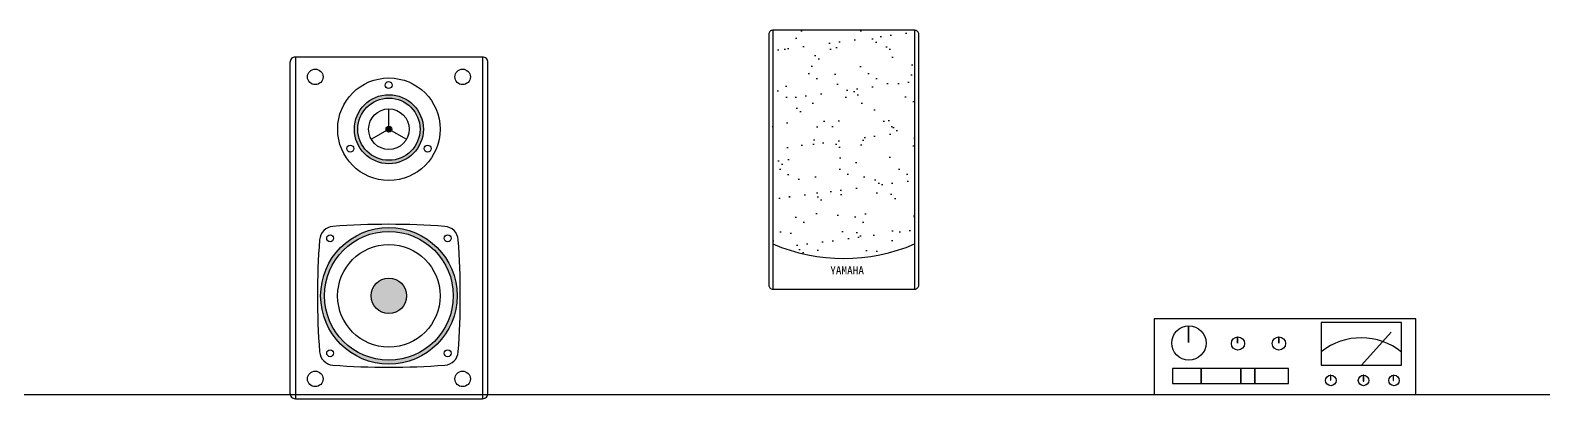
# Model space of a CAD drawing. Header units: inches. Extents: x 11.8 to 54.3, y 10.8 to 35.6.
# Drawn here: x 22.857 to 25.237, y 28.992 to 29.571 of the extents above; entities that cross this region are included whole.
import ezdxf

# ---------------------------------------------------------------- set-up
doc = ezdxf.new("R2010")
doc.units = ezdxf.units.IN
doc.header["$MEASUREMENT"] = 0
for name, color, linetype in [('02', 2, 'Continuous'), ('1', 1, 'Continuous'), ('8', 8, 'Continuous')]:
    doc.layers.add(name, color=color, linetype=linetype)
doc.styles.add('ROMANS', font='SimSun.ttf', dxfattribs={"height": 150})

msp = doc.modelspace()

# ---------------------------------------------------------------- hatches: boundary and pattern name
at = {"layer": '8'}
h = msp.add_hatch(dxfattribs=at)
h.set_pattern_fill('AR-SAND,_O', color=256, scale=0.03)
h.set_pattern_definition([(37.5, (-5.07906, 102.0611), (-0.0018898, 0.057804713), [0, -0.0456, 0, -0.051, 0, -0.04875]), (7.5, (-5.07906, 102.0611), (0.0530933, 0.08466438), [0, -0.0246, 0, -0.0411, 0, -0.01575]), (327.5, (-5.11596, 102.0611), (0.093424256, 0.00016977), [0, -0.015, 0, -0.054, 0, -0.0705]), (317.5, (-5.11596, 102.0611), (0.0901838, 0.02633027), [0, -0.0075, 0, -0.0354, 0, -0.0405])])
h.paths.add_polyline_path([(24.0249, 29.235, 0.20473), (24.2477, 29.235), (24.2477, 29.5707), (24.0249, 29.5707)])
h = msp.add_hatch(color=256, dxfattribs=at)
h.dxf.hatch_style = 1
h.paths.add_polyline_path([(23.4755, 29.4153, 1), (23.367, 29.4153, 1)])
h.paths.add_polyline_path([(23.4701, 29.4153, -1), (23.3724, 29.4153, -1)], flags=16)
h.paths.add_polyline_path([(23.4531, 29.4153, -1), (23.3894, 29.4153, -1)], flags=0)
h.paths.add_polyline_path([(23.4258, 29.4153, -1), (23.4167, 29.4153, -1)], flags=0)
h = msp.add_hatch(color=256, dxfattribs=at)
edge = h.paths.add_edge_path()
edge.add_arc((23.4212, 29.4153), 0.00451, 0, 360)
h = msp.add_hatch(color=256, dxfattribs=at)
h.dxf.hatch_style = 1
h.paths.add_polyline_path([(23.3139, 29.1536, 1), (23.5286, 29.1536, 1)])
h.paths.add_polyline_path([(23.5225, 29.1536, -1), (23.32, 29.1536, -1)], flags=16)
h.paths.add_polyline_path([(23.5018, 29.1536, -1), (23.3406, 29.1536, -1)], flags=0)
h.paths.add_polyline_path([(23.4492, 29.1536, -1), (23.3933, 29.1536, -1)], flags=0)
h = msp.add_hatch(color=256, dxfattribs=at)
h.dxf.hatch_style = 1
edge = h.paths.add_edge_path()
edge.add_arc((23.4212, 29.1536), 0.0279, 0, 360)

# ---------------------------------------------------------------- linework, layer by layer
at = {"layer": '02'}
for p, q in [((24.0249, 29.5707, -0.2375), (24.0249, 29.1641, -0.2375)), ((24.2477, 29.5707, -0.2375), (24.2477, 29.1641, -0.2375)), ((23.2742, 29.5287), (23.2742, 28.9919)), ((23.5683, 29.5287), (23.5683, 28.9919)), ((23.4212, 29.4153), (23.4212, 29.4472)), ((23.4212, 29.4153), (23.3937, 29.3994)), ((23.4212, 29.4153), (23.4488, 29.3994))]:
    msp.add_line(p, q, dxfattribs=at)
at = {"layer": '02', "elevation": -0.2375}
msp.add_lwpolyline([(24.0249, 29.1641), (24.2477, 29.1641, 0.414214), (24.2542, 29.1706), (24.2542, 29.5642, 0.414214), (24.2477, 29.5707), (24.0249, 29.5707, 0.414214), (24.0184, 29.5642), (24.0184, 29.1706, 0.414214)], format="xyb", close=True, dxfattribs=at)
at = {"layer": '02'}
msp.add_lwpolyline([(23.2742, 28.9919), (23.5683, 28.9919, 0.414214), (23.5769, 29.0005), (23.5769, 29.5201, 0.414214), (23.5683, 29.5287), (23.2742, 29.5287, 0.414214), (23.2656, 29.5201), (23.2656, 29.0005, 0.414214)], format="xyb", close=True, dxfattribs=at)
for centre, radius in [((23.3054, 29.4975), 0.0122), ((23.5371, 29.4975), 0.0122), ((23.4212, 29.4153), 0.0805), ((23.4207, 29.4847), 0.00543), ((23.4212, 29.4153), 0.0542), ((23.4212, 29.4153), 0.0489), ((23.4212, 29.4153), 0.0319), ((23.4212, 29.4153), 0.00451), ((23.3604, 29.3849), 0.00543), ((23.4821, 29.3849), 0.00543), ((23.4212, 29.1536), 0.1073), ((23.4212, 29.1536), 0.1012), ((23.3288, 29.2439), 0.00543), ((23.5136, 29.2439), 0.00543), ((23.4212, 29.1536), 0.0806), ((23.4212, 29.1536), 0.0279), ((23.3288, 29.0634), 0.00543), ((23.5136, 29.0634), 0.00543), ((23.3054, 29.0231), 0.0122), ((23.5371, 29.0231), 0.0122)]:
    msp.add_circle(centre, radius, dxfattribs=at)
for centre, radius, start, end in [((23.4212, 28.0945), 1.1714, 85.6894, 94.3106), ((23.3349, 29.24), 0.0227, 94.3106, 175.6894), ((23.5076, 29.24), 0.0227, 4.3106, 85.6894), ((24.4803, 29.1536), 1.1714, 175.6894, 184.3106), ((22.3621, 29.1536), 1.1714, 355.6894, 4.3106), ((24.1363, 29.4957, -0.2375), 0.2835, 246.8595, 293.1405), ((23.3349, 29.0673), 0.0227, 184.3106, 265.6894), ((23.5076, 29.0673), 0.0227, 274.3106, 355.6894), ((23.4212, 30.2127), 1.1714, 265.6894, 274.3106)]:
    msp.add_arc(centre, radius, start, end, dxfattribs=at)
at = {"layer": '1'}
for p, q in [((24.9501, 29.0445), (24.9968, 29.0966)), ((12.1152, 28.9983), (32.4414, 28.9983))]:
    msp.add_line(p, q, dxfattribs=at)
for points in [[(25.0357, 29.1175), (24.6242, 29.1175), (24.6242, 28.9983), (25.0357, 28.9983)], [(24.678, 29.0802), (24.678, 29.0802), (24.678, 29.1064), (24.678, 29.1064)], [(25.0133, 29.1116), (24.887, 29.1116), (24.887, 29.0445), (25.0133, 29.0445)], [(24.7553, 29.0794), (24.7552, 29.0794), (24.7552, 29.089), (24.7553, 29.089)], [(24.8204, 29.0794), (24.8204, 29.0794), (24.8204, 29.0891), (24.8204, 29.0891)], [(24.8356, 29.0394), (24.653, 29.0394), (24.653, 29.0159), (24.8356, 29.0159)], [(24.6984, 29.0394), (24.6984, 29.0394), (24.6984, 29.0159), (24.6984, 29.0159)], [(24.7606, 29.0394), (24.7606, 29.0394), (24.7606, 29.0159), (24.7606, 29.0159)], [(24.7825, 29.0394), (24.7825, 29.0394), (24.7825, 29.0159), (24.7825, 29.0159)], [(24.9022, 29.0289), (24.9015, 29.0289), (24.9015, 29.0212), (24.9022, 29.0212)], [(24.9538, 29.0289), (24.953, 29.0289), (24.953, 29.0197), (24.9538, 29.0197)], [(25.0003, 29.0288), (24.9999, 29.0288), (24.9999, 29.0205), (25.0003, 29.0205)]]:
    msp.add_lwpolyline(points, close=True, dxfattribs=at)
for centre, radius in [((24.6788, 29.0794), 0.027), ((24.756, 29.0787), 0.0104), ((24.8204, 29.0787), 0.0104), ((24.902, 29.0206), 0.00831), ((24.9535, 29.0206), 0.00831), ((25.0014, 29.0206), 0.00831)]:
    msp.add_circle(centre, radius, dxfattribs=at)
msp.add_arc((24.9498, 28.9869), 0.1007, 50.938, 128.609, dxfattribs=at)

# ---------------------------------------------------------------- texts
at = {"layer": '02', "style": 'ROMANS'}
msp.add_text('YAMAHA', height=0.013, dxfattribs=at).set_placement((24.115, 29.1871, -0.2375))

doc.saveas('drawing.dxf')
